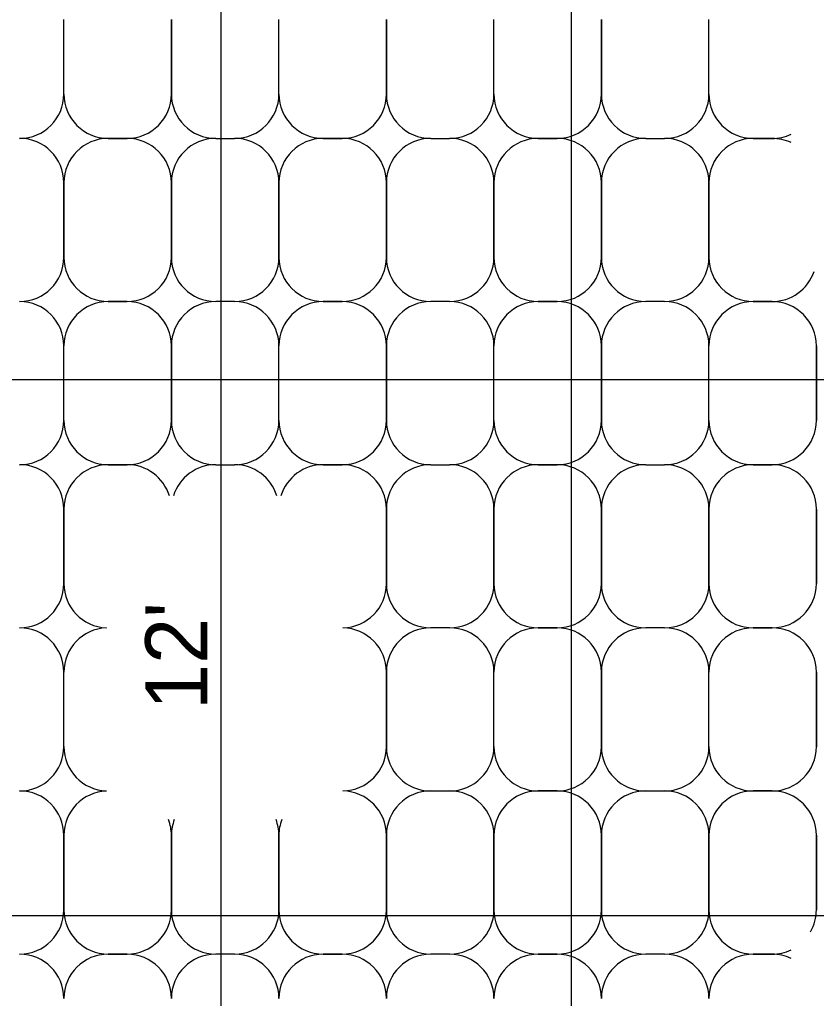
# Model space of a CAD drawing. Extents: x -0.02 to 2.83, y -0.09 to 1.83.
# Drawn here: x 1.1424 to 1.2923, y 0.9732 to 1.1573 of the extents above; entities that cross this region are included whole.
import ezdxf

# ---------------------------------------------------------------- set-up
doc = ezdxf.new("R2010")
doc.units = 0
doc.layers.add('RD_Pr_Roadway_Dimensions', color=7, linetype='Continuous')
doc.layers.add('SH_General_Details', color=7, linetype='Continuous')

msp = doc.modelspace()

# ---------------------------------------------------------------- linework, layer by layer
at = {"layer": 'RD_Pr_Roadway_Dimensions'}
for p, q in [((1.2461395842498137, 1.5913004393974943), (1.2461395842498137, 0.3053654393951103)), ((1.1803095842463867, 1.1903537727395697), (1.1803095842463867, 0.7872037727440401))]:
    msp.add_line(p, q, dxfattribs=at)
at = {"layer": 'SH_General_Details'}
for p, q in [((1.1507679175799683, 1.14324043939511), (1.1507679175799683, 1.1572571060659989)), ((1.1507679175799683, 1.14324043939511), (1.1507679175799683, 1.1572571060659989)), ((1.1507679175799683, 1.14324043939511), (1.1507679175799683, 1.1572571060659989)), ((1.1709845842583075, 1.14324043939511), (1.1709845842583075, 1.1572571060659989)), ((1.1709845842583075, 1.1572571060659989), (1.1709845842583075, 1.14324043939511)), ((1.1709845842583075, 1.1572571060659989), (1.1709845842583075, 1.14324043939511)), ((1.1912012509172751, 1.14324043939511), (1.1912012509172751, 1.1572571060659989)), ((1.1912012509172751, 1.14324043939511), (1.1912012509172751, 1.1572571060659989)), ((1.1912012509172751, 1.14324043939511), (1.1912012509172751, 1.1572571060659989)), ((1.2114179175956143, 1.14324043939511), (1.2114179175956143, 1.1572571060659989)), ((1.2114179175956143, 1.1572571060659989), (1.2114179175956143, 1.14324043939511)), ((1.2114179175956143, 1.1572571060659989), (1.2114179175956143, 1.14324043939511)), ((1.2316345842545822, 1.14324043939511), (1.2316345842545822, 1.1572571060659989)), ((1.2316345842545822, 1.14324043939511), (1.2316345842545822, 1.1572571060659989)), ((1.2316345842545822, 1.14324043939511), (1.2316345842545822, 1.1572571060659989)), ((1.25185125091355, 1.14324043939511), (1.25185125091355, 1.1572571060659989)), ((1.25185125091355, 1.1572571060659989), (1.25185125091355, 1.14324043939511)), ((1.25185125091355, 1.1572571060659989), (1.25185125091355, 1.14324043939511)), ((1.2720679175918892, 1.14324043939511), (1.2720679175918892, 1.1572571060659989)), ((1.2720679175918892, 1.14324043939511), (1.2720679175918892, 1.1572571060659989)), ((1.2720679175918892, 1.14324043939511), (1.2720679175918892, 1.1572571060659989)), ((1.1591012509135499, 1.1349071060622735), (1.162651250925471, 1.1349071060622735)), ((1.1591012509135499, 1.1349071060622735), (1.162651250925471, 1.1349071060622735)), ((1.162651250925471, 1.1349071060622735), (1.1591012509135499, 1.1349071060622735)), ((1.179317917591889, 1.1349071060622735), (1.1828679175836936, 1.1349071060622735)), ((1.179317917591889, 1.1349071060622735), (1.1828679175836936, 1.1349071060622735)), ((1.199534584250857, 1.1349071060622735), (1.2030845842627778, 1.1349071060622735)), ((1.199534584250857, 1.1349071060622735), (1.2030845842627778, 1.1349071060622735)), ((1.2030845842627778, 1.1349071060622735), (1.199534584250857, 1.1349071060622735)), ((1.2197512509291961, 1.1349071060622735), (1.2233012509210004, 1.1349071060622735)), ((1.2197512509291961, 1.1349071060622735), (1.2233012509210004, 1.1349071060622735)), ((1.239967917588164, 1.1349071060622735), (1.2435179175799682, 1.1349071060622735)), ((1.239967917588164, 1.1349071060622735), (1.2435179175799682, 1.1349071060622735)), ((1.2435179175799682, 1.1349071060622735), (1.239967917588164, 1.1349071060622735)), ((1.2601845842463866, 1.1349071060622735), (1.2637345842583074, 1.1349071060622735)), ((1.2601845842463866, 1.1349071060622735), (1.2637345842583074, 1.1349071060622735)), ((1.2804012509254707, 1.1349071060622735), (1.2839512509172752, 1.1349071060622735)), ((1.2804012509254707, 1.1349071060622735), (1.2839512509172752, 1.1349071060622735)), ((1.2839512509172752, 1.1349071060622735), (1.2804012509254707, 1.1349071060622735)), ((1.1507679175799683, 1.126573772728692), (1.1507679175799683, 1.1125571060578032)), ((1.1507679175799683, 1.1125571060578032), (1.1507679175799683, 1.126573772728692)), ((1.1709845842583075, 1.126573772728692), (1.1709845842583075, 1.1125571060578032)), ((1.1709845842583075, 1.1125571060578032), (1.1709845842583075, 1.126573772728692)), ((1.1912012509172751, 1.126573772728692), (1.1912012509172751, 1.1125571060578032)), ((1.1912012509172751, 1.1125571060578032), (1.1912012509172751, 1.126573772728692)), ((1.2114179175956143, 1.126573772728692), (1.2114179175956143, 1.1125571060578032)), ((1.2114179175956143, 1.1125571060578032), (1.2114179175956143, 1.126573772728692)), ((1.2316345842545822, 1.126573772728692), (1.2316345842545822, 1.1125571060578032)), ((1.2316345842545822, 1.1125571060578032), (1.2316345842545822, 1.126573772728692)), ((1.25185125091355, 1.126573772728692), (1.25185125091355, 1.1125571060578032)), ((1.25185125091355, 1.1125571060578032), (1.25185125091355, 1.126573772728692)), ((1.2720679175918892, 1.126573772728692), (1.2720679175918892, 1.1125571060578032)), ((1.2720679175918892, 1.1125571060578032), (1.2720679175918892, 1.126573772728692)), ((1.1591012509135499, 1.1042237727249666), (1.162651250925471, 1.1042237727249666)), ((1.162651250925471, 1.1042237727249666), (1.1591012509135499, 1.1042237727249666)), ((1.1828679175836936, 1.1042237727249666), (1.179317917591889, 1.1042237727249666)), ((1.1828679175836936, 1.1042237727249666), (1.179317917591889, 1.1042237727249666)), ((1.199534584250857, 1.1042237727249666), (1.2030845842627778, 1.1042237727249666)), ((1.2030845842627778, 1.1042237727249666), (1.199534584250857, 1.1042237727249666)), ((1.2233012509210004, 1.1042237727249666), (1.2197512509291961, 1.1042237727249666)), ((1.2233012509210004, 1.1042237727249666), (1.2197512509291961, 1.1042237727249666)), ((1.239967917588164, 1.1042237727249666), (1.2435179175799682, 1.1042237727249666)), ((1.2435179175799682, 1.1042237727249666), (1.239967917588164, 1.1042237727249666)), ((1.2637345842583074, 1.1042237727249666), (1.2601845842463866, 1.1042237727249666)), ((1.2637345842583074, 1.1042237727249666), (1.2601845842463866, 1.1042237727249666)), ((1.2804012509254707, 1.1042237727249666), (1.2839512509172752, 1.1042237727249666)), ((1.2839512509172752, 1.1042237727249666), (1.2804012509254707, 1.1042237727249666)), ((1.1507679175799683, 1.081873772740613), (1.1507679175799683, 1.0958904393913849)), ((1.1507679175799683, 1.081873772740613), (1.1507679175799683, 1.0958904393913849)), ((1.1507679175799683, 1.081873772740613), (1.1507679175799683, 1.0958904393913849)), ((1.1709845842583075, 1.081873772740613), (1.1709845842583075, 1.0958904393913849)), ((1.1709845842583075, 1.0958904393913849), (1.1709845842583075, 1.081873772740613)), ((1.1709845842583075, 1.0958904393913849), (1.1709845842583075, 1.081873772740613)), ((1.1912012509172751, 1.081873772740613), (1.1912012509172751, 1.0958904393913849)), ((1.1912012509172751, 1.081873772740613), (1.1912012509172751, 1.0958904393913849)), ((1.1912012509172751, 1.081873772740613), (1.1912012509172751, 1.0958904393913849)), ((1.2114179175956143, 1.081873772740613), (1.2114179175956143, 1.0958904393913849)), ((1.2114179175956143, 1.0958904393913849), (1.2114179175956143, 1.081873772740613)), ((1.2114179175956143, 1.0958904393913849), (1.2114179175956143, 1.081873772740613)), ((1.2316345842545822, 1.081873772740613), (1.2316345842545822, 1.0958904393913849)), ((1.2316345842545822, 1.081873772740613), (1.2316345842545822, 1.0958904393913849)), ((1.2316345842545822, 1.081873772740613), (1.2316345842545822, 1.0958904393913849)), ((1.25185125091355, 1.081873772740613), (1.25185125091355, 1.0958904393913849)), ((1.25185125091355, 1.0958904393913849), (1.25185125091355, 1.081873772740613)), ((1.25185125091355, 1.0958904393913849), (1.25185125091355, 1.081873772740613)), ((1.2720679175918892, 1.081873772740613), (1.2720679175918892, 1.0958904393913849)), ((1.2720679175918892, 1.081873772740613), (1.2720679175918892, 1.0958904393913849)), ((1.2720679175918892, 1.081873772740613), (1.2720679175918892, 1.0958904393913849)), ((1.2922845842508568, 1.081873772740613), (1.2922845842508568, 1.0958904393913849)), ((1.2922845842508568, 1.0958904393913849), (1.2922845842508568, 1.081873772740613)), ((1.2922845842508568, 1.0958904393913849), (1.2922845842508568, 1.081873772740613)), ((1.105056250916232, 1.0895654394033059), (1.3682712509302393, 1.0895654394033059)), ((1.1591012509135499, 1.0735404394070311), (1.162651250925471, 1.0735404394070311)), ((1.1591012509135499, 1.0735404394070311), (1.162651250925471, 1.0735404394070311)), ((1.162651250925471, 1.0735404394070311), (1.1591012509135499, 1.0735404394070311)), ((1.179317917591889, 1.0735404394070311), (1.1828679175836936, 1.0735404394070311)), ((1.179317917591889, 1.0735404394070311), (1.1828679175836936, 1.0735404394070311)), ((1.199534584250857, 1.0735404394070311), (1.2030845842627778, 1.0735404394070311)), ((1.199534584250857, 1.0735404394070311), (1.2030845842627778, 1.0735404394070311)), ((1.2030845842627778, 1.0735404394070311), (1.199534584250857, 1.0735404394070311)), ((1.2197512509291961, 1.0735404394070311), (1.2233012509210004, 1.0735404394070311)), ((1.2197512509291961, 1.0735404394070311), (1.2233012509210004, 1.0735404394070311)), ((1.239967917588164, 1.0735404394070311), (1.2435179175799682, 1.0735404394070311)), ((1.239967917588164, 1.0735404394070311), (1.2435179175799682, 1.0735404394070311)), ((1.2435179175799682, 1.0735404394070311), (1.239967917588164, 1.0735404394070311)), ((1.2601845842463866, 1.0735404394070311), (1.2637345842583074, 1.0735404394070311)), ((1.2601845842463866, 1.0735404394070311), (1.2637345842583074, 1.0735404394070311)), ((1.2804012509254707, 1.0735404394070311), (1.2839512509172752, 1.0735404394070311)), ((1.2804012509254707, 1.0735404394070311), (1.2839512509172752, 1.0735404394070311)), ((1.2839512509172752, 1.0735404394070311), (1.2804012509254707, 1.0735404394070311)), ((1.1507679175799683, 1.0652071060741946), (1.1507679175799683, 1.0511904394033058)), ((1.1507679175799683, 1.0511904394033058), (1.1507679175799683, 1.0652071060741946)), ((1.2114179175956143, 1.0652071060741946), (1.2114179175956143, 1.0511904394033058)), ((1.2114179175956143, 1.0511904394033058), (1.2114179175956143, 1.0652071060741946)), ((1.2316345842545822, 1.0652071060741946), (1.2316345842545822, 1.0511904394033058)), ((1.2316345842545822, 1.0511904394033058), (1.2316345842545822, 1.0652071060741946)), ((1.25185125091355, 1.0652071060741946), (1.25185125091355, 1.0511904394033058)), ((1.25185125091355, 1.0511904394033058), (1.25185125091355, 1.0652071060741946)), ((1.2720679175918892, 1.0652071060741946), (1.2720679175918892, 1.0511904394033058)), ((1.2720679175918892, 1.0511904394033058), (1.2720679175918892, 1.0652071060741946)), ((1.2922845842508568, 1.0652071060741946), (1.2922845842508568, 1.0511904394033058)), ((1.2922845842508568, 1.0511904394033058), (1.2922845842508568, 1.0652071060741946)), ((1.2233012509210004, 1.0428571060697243), (1.2197512509291961, 1.0428571060697243)), ((1.2233012509210004, 1.0428571060697243), (1.2197512509291961, 1.0428571060697243)), ((1.239967917588164, 1.0428571060697243), (1.2435179175799682, 1.0428571060697243)), ((1.2435179175799682, 1.0428571060697243), (1.239967917588164, 1.0428571060697243)), ((1.2637345842583074, 1.0428571060697243), (1.2601845842463866, 1.0428571060697243)), ((1.2637345842583074, 1.0428571060697243), (1.2601845842463866, 1.0428571060697243)), ((1.2804012509254707, 1.0428571060697243), (1.2839512509172752, 1.0428571060697243)), ((1.2839512509172752, 1.0428571060697243), (1.2804012509254707, 1.0428571060697243)), ((1.1507679175799683, 1.020507106065999), (1.1507679175799683, 1.0345237727368874)), ((1.1507679175799683, 1.020507106065999), (1.1507679175799683, 1.0345237727368874)), ((1.1507679175799683, 1.020507106065999), (1.1507679175799683, 1.0345237727368874)), ((1.2114179175956143, 1.020507106065999), (1.2114179175956143, 1.0345237727368874)), ((1.2114179175956143, 1.0345237727368874), (1.2114179175956143, 1.020507106065999)), ((1.2114179175956143, 1.0345237727368874), (1.2114179175956143, 1.020507106065999)), ((1.2316345842545822, 1.020507106065999), (1.2316345842545822, 1.0345237727368874)), ((1.2316345842545822, 1.020507106065999), (1.2316345842545822, 1.0345237727368874)), ((1.2316345842545822, 1.020507106065999), (1.2316345842545822, 1.0345237727368874)), ((1.25185125091355, 1.020507106065999), (1.25185125091355, 1.0345237727368874)), ((1.25185125091355, 1.0345237727368874), (1.25185125091355, 1.020507106065999)), ((1.25185125091355, 1.0345237727368874), (1.25185125091355, 1.020507106065999)), ((1.2720679175918892, 1.020507106065999), (1.2720679175918892, 1.0345237727368874)), ((1.2720679175918892, 1.020507106065999), (1.2720679175918892, 1.0345237727368874)), ((1.2720679175918892, 1.020507106065999), (1.2720679175918892, 1.0345237727368874)), ((1.2922845842508568, 1.020507106065999), (1.2922845842508568, 1.0345237727368874)), ((1.2922845842508568, 1.0345237727368874), (1.2922845842508568, 1.020507106065999)), ((1.2922845842508568, 1.0345237727368874), (1.2922845842508568, 1.020507106065999)), ((1.2197512509291961, 1.0121737727324172), (1.2233012509210004, 1.0121737727324172)), ((1.2197512509291961, 1.0121737727324172), (1.2233012509210004, 1.0121737727324172)), ((1.239967917588164, 1.0121737727324172), (1.2435179175799682, 1.0121737727324172)), ((1.239967917588164, 1.0121737727324172), (1.2435179175799682, 1.0121737727324172)), ((1.2435179175799682, 1.0121737727324172), (1.239967917588164, 1.0121737727324172)), ((1.2601845842463866, 1.0121737727324172), (1.2637345842583074, 1.0121737727324172)), ((1.2601845842463866, 1.0121737727324172), (1.2637345842583074, 1.0121737727324172)), ((1.2804012509254707, 1.0121737727324172), (1.2839512509172752, 1.0121737727324172)), ((1.2804012509254707, 1.0121737727324172), (1.2839512509172752, 1.0121737727324172)), ((1.2839512509172752, 1.0121737727324172), (1.2804012509254707, 1.0121737727324172)), ((1.1507679175799683, 1.0038404393995806), (1.1507679175799683, 0.9898237727286919)), ((1.1507679175799683, 0.9898237727286919), (1.1507679175799683, 1.0038404393995806)), ((1.1709845842583075, 1.0038404393995806), (1.1709845842583075, 0.9898237727286919)), ((1.1709845842583075, 0.9898237727286919), (1.1709845842583075, 1.0038404393995806)), ((1.1912012509172751, 1.0038404393995806), (1.1912012509172751, 0.9898237727286919)), ((1.1912012509172751, 0.9898237727286919), (1.1912012509172751, 1.0038404393995806)), ((1.2114179175956143, 1.0038404393995806), (1.2114179175956143, 0.9898237727286919)), ((1.2114179175956143, 0.9898237727286919), (1.2114179175956143, 1.0038404393995806)), ((1.2316345842545822, 1.0038404393995806), (1.2316345842545822, 0.9898237727286919)), ((1.2316345842545822, 0.9898237727286919), (1.2316345842545822, 1.0038404393995806)), ((1.25185125091355, 1.0038404393995806), (1.25185125091355, 0.9898237727286919)), ((1.25185125091355, 0.9898237727286919), (1.25185125091355, 1.0038404393995806)), ((1.2720679175918892, 1.0038404393995806), (1.2720679175918892, 0.9898237727286919)), ((1.2720679175918892, 0.9898237727286919), (1.2720679175918892, 1.0038404393995806)), ((1.2922845842508568, 1.0038404393995806), (1.2922845842508568, 0.9898237727286919)), ((1.2922845842508568, 0.9898237727286919), (1.2922845842508568, 1.0038404393995806)), ((0.4743745842440024, 0.9887787727321191), (1.4657412509186163, 0.9887787727321191)), ((1.1591012509135499, 0.9814904393951102), (1.162651250925471, 0.9814904393951102)), ((1.162651250925471, 0.9814904393951102), (1.1591012509135499, 0.9814904393951102)), ((1.1828679175836936, 0.9814904393951102), (1.179317917591889, 0.9814904393951102)), ((1.1828679175836936, 0.9814904393951102), (1.179317917591889, 0.9814904393951102)), ((1.199534584250857, 0.9814904393951102), (1.2030845842627778, 0.9814904393951102)), ((1.2030845842627778, 0.9814904393951102), (1.199534584250857, 0.9814904393951102)), ((1.2233012509210004, 0.9814904393951102), (1.2197512509291961, 0.9814904393951102)), ((1.2233012509210004, 0.9814904393951102), (1.2197512509291961, 0.9814904393951102)), ((1.239967917588164, 0.9814904393951102), (1.2435179175799682, 0.9814904393951102)), ((1.2435179175799682, 0.9814904393951102), (1.239967917588164, 0.9814904393951102)), ((1.2637345842583074, 0.9814904393951102), (1.2601845842463866, 0.9814904393951102)), ((1.2637345842583074, 0.9814904393951102), (1.2601845842463866, 0.9814904393951102)), ((1.2804012509254707, 0.9814904393951102), (1.2839512509172752, 0.9814904393951102)), ((1.2839512509172752, 0.9814904393951102), (1.2804012509254707, 0.9814904393951102))]:
    msp.add_line(p, q, dxfattribs=at)
for centre, start, end in [((1.1424348349435225, 1.1432407145897552), 270, 360), ((1.1591015016106858, 1.1432407145897552), 180, 270), ((1.1626515016024903, 1.1432407145897552), 270, 360), ((1.1793181682689085, 1.1432407145897552), 180, 270), ((1.182868168261458, 1.1432407145897552), 270, 360), ((1.1995348349278763, 1.1432407145897552), 180, 270), ((1.2030848349397971, 1.1432407145897552), 270, 360), ((1.2197515016062155, 1.1432407145897552), 180, 270), ((1.223301501598765, 1.1432407145897552), 270, 360), ((1.2399681682651833, 1.1432407145897552), 180, 270), ((1.2435181682771042, 1.1432407145897552), 270, 360), ((1.2601848349435225, 1.1432407145897552), 180, 270), ((1.263734834936072, 1.1432407145897552), 270, 360), ((1.28040150160249, 1.1432407145897552), 180, 270), ((1.1424348349435225, 1.1265740479233368), 0, 90), ((1.1591015016106858, 1.1265740479233368), 90, 180), ((1.1626515016024903, 1.1265740479233368), 0, 90), ((1.1793181682689085, 1.1265740479233368), 90, 180), ((1.182868168261458, 1.1265740479233368), 0, 90), ((1.1995348349278763, 1.1265740479233368), 90, 180), ((1.2030848349397971, 1.1265740479233368), 0, 90), ((1.2197515016062155, 1.1265740479233368), 90, 180), ((1.223301501598765, 1.1265740479233368), 0, 90), ((1.2399681682651833, 1.1265740479233368), 90, 180), ((1.2435181682771042, 1.1265740479233368), 0, 90), ((1.2601848349435225, 1.1265740479233368), 90, 180), ((1.263734834936072, 1.1265740479233368), 0, 90), ((1.28040150160249, 1.1265740479233368), 90, 180), ((1.2839515015942946, 1.1432407145897552), 270, 295.239325), ((1.2839515015942946, 1.1265740479233368), 64.76067499999999, 90), ((1.1424348349435225, 1.112557381252448), 270, 360), ((1.1591015016106858, 1.112557381252448), 180, 270), ((1.1626515016024903, 1.112557381252448), 270, 360), ((1.1793181682689085, 1.112557381252448), 180, 270), ((1.182868168261458, 1.112557381252448), 270, 360), ((1.1995348349278763, 1.112557381252448), 180, 270), ((1.2030848349397971, 1.112557381252448), 270, 360), ((1.2197515016062155, 1.112557381252448), 180, 270), ((1.223301501598765, 1.112557381252448), 270, 360), ((1.2399681682651833, 1.112557381252448), 180, 270), ((1.2435181682771042, 1.112557381252448), 270, 360), ((1.2601848349435225, 1.112557381252448), 180, 270), ((1.263734834936072, 1.112557381252448), 270, 360), ((1.28040150160249, 1.112557381252448), 180, 270), ((1.2839515015942946, 1.112557381252448), 270, 341.2039888888889), ((1.1424348349435225, 1.09589071458603), 0, 90), ((1.1591015016106858, 1.09589071458603), 90, 180), ((1.1626515016024903, 1.09589071458603), 0, 90), ((1.1793181682689085, 1.09589071458603), 90, 180), ((1.182868168261458, 1.09589071458603), 0, 90), ((1.1995348349278763, 1.09589071458603), 90, 180), ((1.2030848349397971, 1.09589071458603), 0, 90), ((1.2197515016062155, 1.09589071458603), 90, 180), ((1.223301501598765, 1.09589071458603), 0, 90), ((1.2399681682651833, 1.09589071458603), 90, 180), ((1.2435181682771042, 1.09589071458603), 0, 90), ((1.2601848349435225, 1.09589071458603), 90, 180), ((1.263734834936072, 1.09589071458603), 0, 90), ((1.28040150160249, 1.09589071458603), 90, 180), ((1.2839515015942946, 1.09589071458603), 0, 90), ((1.1424348349435225, 1.0818740479352578), 270, 360), ((1.1591015016106858, 1.0818740479352578), 180, 270), ((1.1626515016024903, 1.0818740479352578), 270, 360), ((1.1793181682689085, 1.0818740479352578), 180, 270), ((1.182868168261458, 1.0818740479352578), 270, 360), ((1.1995348349278763, 1.0818740479352578), 180, 270), ((1.2030848349397971, 1.0818740479352578), 270, 360), ((1.2197515016062155, 1.0818740479352578), 180, 270), ((1.223301501598765, 1.0818740479352578), 270, 360), ((1.2399681682651833, 1.0818740479352578), 180, 270), ((1.2435181682771042, 1.0818740479352578), 270, 360), ((1.2601848349435225, 1.0818740479352578), 180, 270), ((1.263734834936072, 1.0818740479352578), 270, 360), ((1.28040150160249, 1.0818740479352578), 180, 270), ((1.2839515015942946, 1.0818740479352578), 270, 360), ((1.1424348349435225, 1.0652073812688394), 0, 90), ((1.1591015016106858, 1.0652073812688394), 90, 180), ((1.1626515016024903, 1.0652073812688394), 17.40957222222221, 90), ((1.1793181682689085, 1.0652073812688394), 90.00000000000006, 162.5904277777779), ((1.182868168261458, 1.0652073812688394), 17.40957222222221, 90), ((1.1995348349278763, 1.0652073812688394), 90.00000000000006, 162.5904277777779), ((1.2030848349397971, 1.0652073812688394), 0, 90), ((1.2197515016062155, 1.0652073812688394), 90, 180), ((1.223301501598765, 1.0652073812688394), 0, 90), ((1.2399681682651833, 1.0652073812688394), 90, 180), ((1.2435181682771042, 1.0652073812688394), 0, 90), ((1.2601848349435225, 1.0652073812688394), 90, 180), ((1.263734834936072, 1.0652073812688394), 0, 90), ((1.28040150160249, 1.0652073812688394), 90, 180), ((1.2839515015942946, 1.0652073812688394), 0, 90), ((1.1424348349435225, 1.0511907145979509), 270, 360), ((1.1591015016106858, 1.0511907145979509), 180, 267.61581944444447), ((1.2030848349397971, 1.0511907145979509), 271.0084694444444, 360), ((1.2197515016062155, 1.0511907145979509), 180, 270), ((1.223301501598765, 1.0511907145979509), 270, 360), ((1.2399681682651833, 1.0511907145979509), 180, 270), ((1.2435181682771042, 1.0511907145979509), 270, 360), ((1.2601848349435225, 1.0511907145979509), 180, 270), ((1.263734834936072, 1.0511907145979509), 270, 360), ((1.28040150160249, 1.0511907145979509), 180, 270), ((1.2839515015942946, 1.0511907145979509), 270, 360), ((1.1424348349435225, 1.0345240479315325), 0, 90), ((1.1591015016106858, 1.0345240479315325), 92.38418055555555, 180), ((1.2030848349397971, 1.0345240479315325), 0, 88.99153055555553), ((1.2197515016062155, 1.0345240479315325), 90, 180), ((1.223301501598765, 1.0345240479315325), 0, 90), ((1.2399681682651833, 1.0345240479315325), 90, 180), ((1.2435181682771042, 1.0345240479315325), 0, 90), ((1.2601848349435225, 1.0345240479315325), 90, 180), ((1.263734834936072, 1.0345240479315325), 0, 90), ((1.28040150160249, 1.0345240479315325), 90, 180), ((1.2839515015942946, 1.0345240479315325), 0, 90), ((1.1424348349435225, 1.0205073812606438), 270, 360), ((1.1591015016106858, 1.0205073812606438), 180, 267.61581944444447), ((1.2030848349397971, 1.0205073812606438), 271.0084694444444, 360), ((1.2197515016062155, 1.0205073812606438), 180, 270), ((1.223301501598765, 1.0205073812606438), 270, 360), ((1.2399681682651833, 1.0205073812606438), 180, 270), ((1.2435181682771042, 1.0205073812606438), 270, 360), ((1.2601848349435225, 1.0205073812606438), 180, 270), ((1.263734834936072, 1.0205073812606438), 270, 360), ((1.28040150160249, 1.0205073812606438), 180, 270), ((1.2839515015942946, 1.0205073812606438), 270, 360), ((1.1424348349435225, 1.0038407145942254), 0, 90), ((1.1591015016106858, 1.0038407145942254), 92.38418055555555, 180), ((1.2030848349397971, 1.0038407145942254), 0, 88.99153055555553), ((1.2197515016062155, 1.0038407145942254), 90, 180), ((1.223301501598765, 1.0038407145942254), 0, 90), ((1.2399681682651833, 1.0038407145942254), 90, 180), ((1.2435181682771042, 1.0038407145942254), 0, 90), ((1.2601848349435225, 1.0038407145942254), 90, 180), ((1.263734834936072, 1.0038407145942254), 0, 90), ((1.28040150160249, 1.0038407145942254), 90, 180), ((1.2839515015942946, 1.0038407145942254), 0, 90), ((1.1626515016024903, 1.0038407145942254), 0, 20.707677777777803), ((1.1793181682689085, 1.0038407145942254), 159.29232222222223, 180), ((1.182868168261458, 1.0038407145942254), 0, 20.707677777777803), ((1.1995348349278763, 1.0038407145942254), 159.29232222222223, 180), ((1.1424348349435225, 0.9898240479233368), 270, 360), ((1.1591015016106858, 0.9898240479233368), 180, 270), ((1.1626515016024903, 0.9898240479233368), 270, 360), ((1.1793181682689085, 0.9898240479233368), 180, 270), ((1.182868168261458, 0.9898240479233368), 270, 360), ((1.1995348349278763, 0.9898240479233368), 180, 270), ((1.2030848349397971, 0.9898240479233368), 270, 360), ((1.2197515016062155, 0.9898240479233368), 180, 270), ((1.223301501598765, 0.9898240479233368), 270, 360), ((1.2399681682651833, 0.9898240479233368), 180, 270), ((1.2435181682771042, 0.9898240479233368), 270, 360), ((1.2601848349435225, 0.9898240479233368), 180, 270), ((1.263734834936072, 0.9898240479233368), 270, 360), ((1.28040150160249, 0.9898240479233368), 180, 270), ((1.2839515015942946, 0.9898240479233368), 330.34344999999996, 360), ((1.1424348349435225, 0.9731573812569185), 0, 90), ((1.1591015016106858, 0.9731573812569185), 90, 180), ((1.1626515016024903, 0.9731573812569185), 0, 90), ((1.1793181682689085, 0.9731573812569185), 90, 180), ((1.182868168261458, 0.9731573812569185), 0, 90), ((1.1995348349278763, 0.9731573812569185), 90, 180), ((1.2030848349397971, 0.9731573812569185), 0, 90), ((1.2197515016062155, 0.9731573812569185), 90, 180), ((1.223301501598765, 0.9731573812569185), 0, 90), ((1.2399681682651833, 0.9731573812569185), 90, 180), ((1.2435181682771042, 0.9731573812569185), 0, 90), ((1.2601848349435225, 0.9731573812569185), 90, 180), ((1.263734834936072, 0.9731573812569185), 0, 90), ((1.28040150160249, 0.9731573812569185), 90, 180), ((1.2839515015942946, 0.9898240479233368), 270, 295.239325), ((1.2839515015942946, 0.9731573812569185), 64.76067499999999, 90)]:
    msp.add_arc(centre, 0.008333333333333331, start, end, dxfattribs=at)

# ---------------------------------------------------------------- texts
at = {"layer": 'RD_Pr_Roadway_Dimensions'}
msp.add_text("12'", height=0.011666669999999999, rotation=90, dxfattribs=at).set_placement((1.1777358782711989, 1.02738569307447))

doc.saveas('drawing.dxf')
